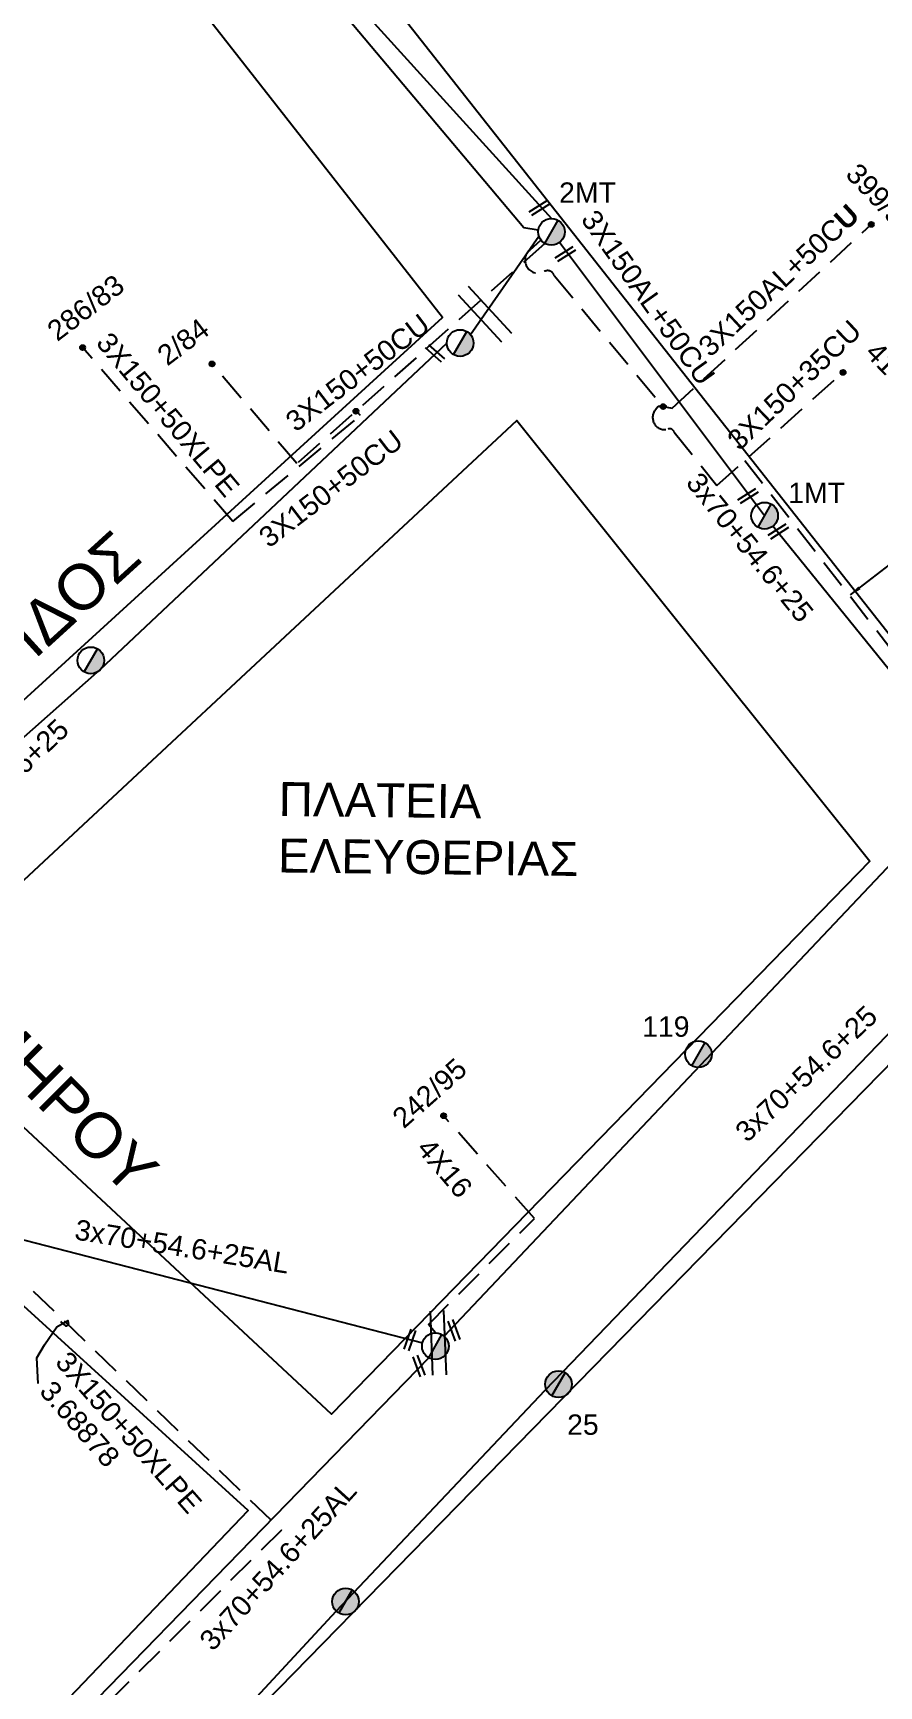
# Model space of a CAD drawing. Header units: millimetres. Extents: x -2449 to 9266, y 48 to 3905.
# Drawn here: x 7177.2 to 7252.1, y 2986.5 to 3132.8 of the extents above; entities that cross this region are included whole.
import ezdxf

# ---------------------------------------------------------------- set-up
doc = ezdxf.new("R2010")
doc.units = ezdxf.units.MM
doc.linetypes.add('DASHED', pattern=[19.05, 12.7, -6.35])
for name, color, linetype in [('Άγνωστα', 7, 'Continuous'), ('Εναέρια παροχή ΧΤ 4x16', 7, 'SYN_LINE'), ('Επιγραφές - Σχήματα', 7, 'Continuous'), ('Καλώδια ΧΤ   3x150+50CU', 7, 'DASHED'), ('Καλώδια ΧΤ   3x150AL+50CU', 7, 'DASHED'), ('Καλώδια ΧΤ   3x150AL+50XLPE', 7, 'DASHED'), ('Μηχανική τομή', 7, 'Continuous'), ('Στύλος Ξύλινος', 7, 'Continuous'), ('Στύλος Ξύλινος @ 1', 7, 'Continuous'), ('Στύλος ΦΜ', 7, 'Continuous'), ('Στύλος ΦΜ @ 1', 7, 'Continuous'), ('Συνδέσεις', 7, 'Continuous'), ('Συνεστραμμένα ΧΤ   3x70+54.6+25 AL', 7, 'SYN_LINE'), ('Τομή', 7, 'Continuous'), ('Υπόβαθρο ΔΕΗ', 7, 'Continuous'), ('Υπόγεια Καλώδια Δικτύου ΧΤ   .075', 7, 'DASHED')]:
    doc.layers.add(name, color=color, linetype=linetype)
doc.styles.add('arial', font='arial.ttf')
doc.styles.get("Standard").update_dxf_attribs({"font": 'arial.ttf'})
doc.linetypes.add('SYN_LINE', pattern='A,0.5,-0.0001,["/\\/\\/\\/",Standard,S=0.1,R=0,X=0,Y=-0.05],-0.25', length=0.7501)
doc.dimstyles.new('ISO-25', dxfattribs={"dimtxt": 2.5, "dimasz": 2.5, "dimexe": 1.25, "dimexo": 0.625, "dimtad": 1, "dimtxsty": 'Standard', "dimcen": 2.5, "dimadec": 0, "dimazin": 0, "dimtfac": 1, "dimtmove": 0, "dimatfit": 3, "dimfxl": 0, "dimarcsym": 0})

# ---------------------------------------------------------------- blocks, each defined once
blk = doc.blocks.new('ΥΠΑΡΧΩΝ ΤΣΙΜΕΝΤΕΝΙΟΣ ΣΤΥΛΟΣ')
at = {"layer": 'Στύλος ΦΜ'}
blk.add_hatch(color=7, dxfattribs=at).paths.add_polyline_path([(-1.29, -2.28, 0.574793), (2.62, 0, 0.268822), (1.3, 2.27)])
at = {"layer": 'Στύλος ΦΜ', "color": 7}
blk.add_line((-1.29, -2.28), (1.3, 2.27), dxfattribs=at)
blk.add_circle((0, 0), 2.62, dxfattribs=at)
at = {"layer": 'Στύλος ΦΜ', "flags": 4}
for tag, p in [('ΑΡΙΘΜΟΣ', (-4.68, 8.05)), ('ΤΥΠΟΣ', (-4.91, 3.03))]:
    blk.add_attdef(tag, p, '', height=4, dxfattribs=at)
blk = doc.blocks.new('ΥΠΑΡΧΩΝ ΞΥΛΙΝΟΣ ΣΤΥΛΟΣ')
at = {"layer": 'Στύλος Ξύλινος'}
h = blk.add_hatch(color=7, dxfattribs=at)
h.paths.add_polyline_path([(-2.62, 0, 0.270008), (-1.29, -2.28), (1.3, 2.27, 0.576266)])
h.paths.add_polyline_path([(-1.29, -2.28, 0.574793), (2.62, 0, 0.268822), (1.3, 2.27)])
at = {"layer": 'Στύλος Ξύλινος', "color": 7}
blk.add_line((-1.29, -2.28), (1.3, 2.27), dxfattribs=at)
blk.add_circle((0, 0), 2.62, dxfattribs=at)
at = {"layer": 'Στύλος Ξύλινος', "flags": 4}
for tag, p in [('ΑΡΙΘΜΟΣ', (-4.91, 8.6)), ('ΤΥΠΟΣ', (-4.85, 3.39))]:
    blk.add_attdef(tag, p, '', height=4, dxfattribs=at)
blk = doc.blocks.new('_ΣΥΝΔΕΣΗ')
at = {"layer": 'Συνδέσεις', "linetype": 'SYN_LINE', "ltscale": 40}
blk.add_hatch(color=256, dxfattribs=at).paths.add_polyline_path([(0.5, -0.01, 1), (-0.5, -0.01, 1)])
at = {"layer": 'Συνδέσεις'}
blk.add_circle((0, -0.01), 0.5, dxfattribs=at)
blk = doc.blocks.new('ΤΟΜΗ')
at = {"layer": 'Τομή', "ltscale": 40}
for p, q in [((-5.68, 0), (5.68, 0)), ((5.68, -2.33), (-5.68, -2.33))]:
    blk.add_line(p, q, dxfattribs=at)
blk = doc.blocks.new('ΜΗΧΑΝΙΚΗ ΤΟΜΗ')
at = {"layer": 'Μηχανική τομή', "ltscale": 40}
for p, q in [((-1.89, 0.78), (1.89, 0.78)), ((1.89, 0), (-1.89, 0))]:
    blk.add_line(p, q, dxfattribs=at)

msp = doc.modelspace()

# ---------------------------------------------------------------- linework, layer by layer
at = {"layer": 'Άγνωστα', "color": 151, "linetype": 'DASHED', "ltscale": 0.2}
for p, q in [((7206.2, 3098.94), (7205.8, 3099.33)), ((7194.91, 3089.57), (7206.2, 3098.94))]:
    msp.add_line(p, q, dxfattribs=at)
at = {"layer": 'Άγνωστα', "color": 62, "linetype": 'SYN_LINE', "ltscale": 10}
msp.add_lwpolyline([(7222, 3114.79), (7215.95, 3106.08)], dxfattribs=at)
at = {"layer": 'Άγνωστα', "color": 151, "linetype": 'DASHED', "ltscale": 0.2}
msp.add_lwpolyline([(7232.99, 3099.73), (7232.56, 3099.73), (7232.32, 3099.46, 0.756571), (7233.44, 3097.75, -0.413606), (7233.97, 3097.48), (7237.74, 3092.74)], format="xyb", dxfattribs=at)
at = {"layer": 'Εναέρια παροχή ΧΤ 4x16', "color": 85, "linetype": 'DASHED', "ltscale": 0.2}
msp.add_lwpolyline([(7212.83, 3017.77), (7212.21, 3018.52), (7221.59, 3027.89), (7213.56, 3036.99)], dxfattribs=at)
at = {"layer": 'Επιγραφές - Σχήματα', "linetype": 'Continuous', "ltscale": 0.2}
msp.add_lwpolyline([(7177.69, 3013.3), (7177.55, 3015.57), (7178.24, 3016.73), (7179.34, 3018.31), (7180.3, 3018.86), (7180.36, 3018.51), (7180.16, 3018.38), (7179.68, 3018.79)], dxfattribs=at)
at = {"layer": 'Καλώδια ΧΤ   3x150+50CU', "color": 151, "linetype": 'DASHED', "ltscale": 0.2}
msp.add_lwpolyline([(7222.52, 3114.17), (7200.58, 3094.69), (7193.07, 3103.5)], dxfattribs=at)
at = {"layer": 'Καλώδια ΧΤ   3x150AL+50CU', "color": 151, "linetype": 'DASHED', "ltscale": 0.2}
msp.add_lwpolyline([(7232.99, 3099.73), (7233.8, 3099.61), (7251.41, 3115.85)], dxfattribs=at)
msp.add_lwpolyline([(7222.17, 3114.47), (7221.15, 3113.56, 0.891344), (7222.47, 3111.69, -0.488857), (7223.36, 3111.3), (7232.99, 3099.73)], format="xyb", dxfattribs=at)
at = {"layer": 'Καλώδια ΧΤ   3x150AL+50XLPE', "color": 27, "linetype": 'DASHED', "ltscale": 0.2}
for p, q in [((7174.49, 3024.12), (7199.21, 3000.33)), ((7199.21, 3000.33), (7179.97, 2981.2))]:
    msp.add_line(p, q, dxfattribs=at)
at = {"layer": 'Καλώδια ΧΤ   3x150AL+50XLPE', "color": 151, "linetype": 'DASHED', "ltscale": 0.2}
msp.add_lwpolyline([(7194.91, 3089.57), (7181.61, 3104.95)], dxfattribs=at)
at = {"layer": 'Συνεστραμμένα ΧΤ   3x70+54.6+25 AL', "color": 151, "linetype": 'SYN_LINE', "ltscale": 20}
for p, q in [((7241.97, 3090.08), (7223.81, 3114.25)), ((7259.08, 3068.88), (7242.71, 3089.16))]:
    msp.add_line(p, q, dxfattribs=at)
at = {"layer": 'Συνεστραμμένα ΧΤ   3x70+54.6+25 AL', "color": 62, "ltscale": 20}
msp.add_line((7213.61, 3017.48), (7261.02, 3067.6), dxfattribs=at)
at = {"layer": 'Συνεστραμμένα ΧΤ   3x70+54.6+25 AL', "color": 151, "ltscale": 20}
for p, q in [((7174.8, 3026.41), (7211.69, 3016.89)), ((7212.25, 3015.57), (7178.05, 2980.41))]:
    msp.add_line(p, q, dxfattribs=at)
at = {"layer": 'Συνεστραμμένα ΧΤ   3x70+54.6+25 AL', "color": 62, "linetype": 'SYN_LINE', "ltscale": 20}
for points in [[(7198.72, 3143.27), (7223.1, 3116.37)], [(7198.83, 3143.27), (7198.83, 3141.53), (7220.66, 3115.59), (7221.94, 3115.38)]]:
    msp.add_lwpolyline(points, dxfattribs=at)
at = {"layer": 'Συνεστραμμένα ΧΤ   3x70+54.6+25 AL', "color": 6, "linetype": 'SYN_LINE', "ltscale": 20}
msp.add_lwpolyline([(7213.84, 3105.36), (7183.15, 3076.43), (7157.96, 3054.18)], dxfattribs=at)
at = {"layer": 'Συνεστραμμένα ΧΤ   3x70+54.6+25 AL', "color": 7, "linetype": 'SYN_LINE', "ltscale": 20}
msp.add_lwpolyline([(7184.42, 2971.96), (7204.05, 2993.16), (7222.56, 3012.71), (7253.53, 3044.87), (7294.33, 3086.68), (7294.33, 3086.69)], dxfattribs=at)
at = {"layer": 'Υπόβαθρο ΔΕΗ'}
for points in [[(7044.95, 3149.46), (7072.24, 3132.64), (7155.92, 3055.09), (7213.45, 3107.63), (7189.05, 3138.81), (7168.14, 3163.92), (7118.82, 3225.72), (7097.91, 3250.11, 0.459927), (7092.17, 3250.11), (7053.09, 3219.72), (7049.01, 3215.37), (7042.63, 3208.86)], [(7330.2, 3085.63), (7312.27, 3102.06), (7208.09, 2995.62), (7195.06, 2982.31), (7227.23, 2949.24), (7253.35, 2975.72), (7271.03, 2995.09), (7291.3, 3014.65), (7316.04, 3040.17), (7334.83, 3059.17, -0.242772), (7330.2, 3085.63, -4.425587)]]:
    msp.add_lwpolyline(points, format="xyb", dxfattribs=at)
for points in [[(7185.81, 3164.83), (7216.19, 3196.7), (7300.96, 3110.85), (7260.46, 3070.09), (7185.81, 3164.83)], [(7164.65, 3046.88), (7220.04, 3098.49), (7251.29, 3059.51), (7203.65, 3010.57), (7164.65, 3046.88)], [(7174.09, 2978.89), (7196.25, 3002.06), (7127.08, 3065.02), (7116.76, 3060.04), (7105.88, 3042.36), (7174.09, 2978.89)]]:
    msp.add_lwpolyline(points, dxfattribs=at)
at = {"layer": 'Υπόγεια Καλώδια Δικτύου ΧΤ   .075', "color": 151, "linetype": 'DASHED', "ltscale": 0.2}
msp.add_lwpolyline([(7240.22, 3094.97), (7259.04, 3070.69), (7259.38, 3070.77, -0.384509), (7263, 3068.66, 0.729341), (7263.35, 3068.66), (7279.5, 3083.57, -0.22376), (7280.36, 3083.85, 0.564844), (7282.76, 3086.83, -0.450905), (7283.21, 3087.67), (7309.17, 3114.05, -0.27706), (7310.01, 3114.26, 0.557057), (7314.61, 3118.37, -0.26883), (7314.88, 3119.1), (7329.82, 3133.4), (7322.42, 3141.01)], format="xyb", dxfattribs=at)
msp.add_lwpolyline([(7237.74, 3092.74), (7248.9, 3102.77)], dxfattribs=at)

# ---------------------------------------------------------------- block references
at = {"layer": 'Μηχανική τομή'}
for p, xscale, yscale, zscale, rotation in [((7221.92, 3117.47), 0.5000000000000075, 0.5000000000000075, 0.5000000000000075, 212.1434525129497), ((7224.24, 3113.41), 0.5000000000000075, 0.5000000000000075, 0.5000000000000075, 212.1434525129497), ((7212.93, 3104.59), 0.5000000000000245, 0.5000000000000245, 0.5000000000000245, 138.6499093330125), ((7240.39, 3091.99), 0.5000000000000075, 0.5000000000000075, 0.5000000000000075, 212.1434525129497), ((7243.09, 3088.85), 0.5000000000000075, 0.5000000000000075, 0.5000000000000075, 212.1434525129497), ((7214.66, 3018.07), 0.5000000000000034, 0.5000000000000034, 0.5000000000000034, 110.1155379365395), ((7210.75, 3017.09), 0.5000000000000123, 0.5000000000000123, 0.5000000000000123, 70.83135008482601), ((7211.56, 3014.91), 0.5000000000000034, 0.5000000000000034, 0.5000000000000034, 110.1155379365395)]:
    msp.add_blockref('ΜΗΧΑΝΙΚΗ ΤΟΜΗ', p, dxfattribs=dict(at, xscale=xscale, yscale=yscale, zscale=zscale, rotation=rotation))
at = {"layer": 'Στύλος Ξύλινος @ 1', "ltscale": 40}
ref = msp.add_blockref('ΥΠΑΡΧΩΝ ΞΥΛΙΝΟΣ ΣΤΥΛΟΣ', (7223.73, 3013.23), dxfattribs=dict(at, xscale=0.4499999999998181, yscale=0.4499999999998181, zscale=0.4499999999998181))
ref.add_attrib('ΤΥΠΟΣ', '25', (7224.49, 3008.76), dxfattribs={"layer": 'Στύλος Ξύλινος', "height": 1.8, "flags": 4})
at = {"layer": 'Στύλος Ξύλινος @ 1', "ltscale": 40, "xscale": 0.4499999999998181, "yscale": 0.4499999999998181, "zscale": 0.4499999999998181}
msp.add_blockref('ΥΠΑΡΧΩΝ ΞΥΛΙΝΟΣ ΣΤΥΛΟΣ', (7204.88, 2994), dxfattribs=at)
at = {"layer": 'Στύλος ΦΜ @ 1', "ltscale": 40}
ref = msp.add_blockref('ΥΠΑΡΧΩΝ ΤΣΙΜΕΝΤΕΝΙΟΣ ΣΤΥΛΟΣ', (7223.1, 3115.2), dxfattribs=dict(at, xscale=0.4499999999998181, yscale=0.4499999999998181, zscale=0.4499999999998181))
ref.add_attrib('ΤΥΠΟΣ', '2ΜΤ', (7223.78, 3117.77), dxfattribs={"layer": 'Στύλος ΦΜ', "height": 1.8, "flags": 4})
at = {"layer": 'Στύλος ΦΜ @ 1', "ltscale": 40, "xscale": 0.4499999999998181, "yscale": 0.4499999999998181, "zscale": 0.4499999999998181}
for p in [(7215.02, 3105.36), (7182.34, 3077.28), (7212.83, 3016.6)]:
    msp.add_blockref('ΥΠΑΡΧΩΝ ΤΣΙΜΕΝΤΕΝΙΟΣ ΣΤΥΛΟΣ', p, dxfattribs=at)
at = {"layer": 'Στύλος ΦΜ @ 1', "ltscale": 40}
ref = msp.add_blockref('ΥΠΑΡΧΩΝ ΤΣΙΜΕΝΤΕΝΙΟΣ ΣΤΥΛΟΣ', (7241.97, 3090.08), dxfattribs=dict(at, xscale=0.4499999999998181, yscale=0.4499999999998181, zscale=0.4499999999998181))
ref.add_attrib('ΤΥΠΟΣ', '1ΜΤ', (7244.05, 3091.2), dxfattribs={"layer": 'Στύλος ΦΜ', "height": 1.8, "flags": 4})
ref = msp.add_blockref('ΥΠΑΡΧΩΝ ΤΣΙΜΕΝΤΕΝΙΟΣ ΣΤΥΛΟΣ', (7236.11, 3042.44), dxfattribs=dict(at, xscale=0.4499999999998181, yscale=0.4499999999998181, zscale=0.4499999999998181))
ref.add_attrib('ΤΥΠΟΣ', '119', (7231.13, 3043.98), dxfattribs={"layer": 'Στύλος ΦΜ', "height": 1.8, "flags": 4})
at = {"layer": 'Συνδέσεις', "xscale": 0.4500000000000455, "yscale": 0.4500000000000455, "zscale": 0.4500000000000455}
for p in [(7251.41, 3115.86), (7181.61, 3104.96), (7193.07, 3103.51), (7248.91, 3102.77), (7205.8, 3099.33), (7232.99, 3099.74), (7213.56, 3036.99)]:
    msp.add_blockref('_ΣΥΝΔΕΣΗ', p, dxfattribs=at)
at = {"layer": 'Τομή'}
for p, xscale, yscale, zscale, rotation in [((7216.8, 3107.52), 0.5000000000000074, 0.5000000000000074, 0.5000000000000074, 132.7188492757666), ((7213.67, 3016.91), 0.5000000000000315, 0.5000000000000315, 0.5000000000000315, 272.3365370078731)]:
    msp.add_blockref('ΤΟΜΗ', p, dxfattribs=dict(at, xscale=xscale, yscale=yscale, zscale=zscale, rotation=rotation))

# ---------------------------------------------------------------- texts
at = {"layer": 'Εναέρια παροχή ΧΤ 4x16', "ltscale": 40, "insert": (7212.46, 3035.19), "char_height": 1.8, "width": 69.1904, "attachment_point": 1, "rotation": 310.2986, "style": 'arial'}
msp.add_mtext('\\A1;4X16', dxfattribs=at)
at = {"layer": 'Επιγραφές - Σχήματα', "linetype": 'SYN_LINE', "ltscale": 20, "char_height": 1.8, "width": 69.1904, "attachment_point": 1, "style": 'arial'}
for s, insert, rotation in [('\\A1;399/96', (7250.33, 3121.44), 313.8352), ('286/83', (7178.28, 3106.87), 37.4321), ('2/84', (7188.02, 3104.7), 37.4321), ('\\A1;410/91', (7252.07, 3105.65), 313.8352), ('242/95', (7208.84, 3037.12), 41.6909), ('3.68878', (7179.05, 3013.73), 311.3311)]:
    msp.add_mtext(s, dxfattribs=dict(at, insert=insert, rotation=rotation))
at = {"layer": 'Επιγραφές - Σχήματα', "width": 157.7424, "attachment_point": 1}
for s, insert, char_height, rotation in [('ΘΕΤΙΔΟΣ', (7166.16, 3072.53), 4, 42.2957), ('ΠΛΑΤΕΙΑ\\PΕΛΕΥΘΕΡΙΑΣ', (7198.99, 3066.52), 3, 359.3183), ('ΟΜΗΡΟΥ', (7171.06, 3050.08), 4, 314.8821)]:
    msp.add_mtext(s, dxfattribs=dict(at, insert=insert, char_height=char_height, rotation=rotation))
at = {"layer": 'Καλώδια ΧΤ   3x150+50CU', "ltscale": 40, "char_height": 1.8, "width": 69.1904, "attachment_point": 1, "rotation": 37.4321, "style": 'arial'}
for insert in [(7199.38, 3098.85), (7197.01, 3088.59)]:
    msp.add_mtext('3X150+50CU', dxfattribs=dict(at, insert=insert))
at = {"layer": 'Καλώδια ΧΤ   3x150AL+50CU', "ltscale": 0.2, "char_height": 1.8, "width": 69.1904, "attachment_point": 1, "style": 'arial'}
for s, insert, rotation in [('3X150AL+50CU', (7227.11, 3117.34), 305.5104), ('3X150AL+50C{\\fArial|b1|i0|c161|p34;U}', (7235.93, 3105.35), 42.9942)]:
    msp.add_mtext(s, dxfattribs=dict(at, insert=insert, rotation=rotation))
at = {"layer": 'Καλώδια ΧΤ   3x150AL+50XLPE', "linetype": 'SYN_LINE', "ltscale": 20, "char_height": 1.8, "width": 69.1904, "attachment_point": 1, "style": 'arial'}
for insert, rotation in [((7184.1, 3106.49), 309.9531), ((7180.45, 3016.31), 311.3311)]:
    msp.add_mtext('3X150+50XLPE', dxfattribs=dict(at, insert=insert, rotation=rotation))
at = {"layer": 'Συνεστραμμένα ΧΤ   3x70+54.6+25 AL', "style": 'arial'}
for rotation, p in [(350.8405, (7180.82, 3026.06)), (47.7733, (7193.13, 2989.52))]:
    msp.add_text('3x70+54.6+25AL', height=1.8, rotation=rotation, dxfattribs=at).set_placement(p)
at = {"layer": 'Συνεστραμμένα ΧΤ   3x70+54.6+25 AL', "linetype": 'SYN_LINE', "ltscale": 20, "char_height": 1.8, "width": 69.1904, "attachment_point": 1, "style": 'arial'}
for insert, rotation in [((7236.32, 3094.1), 309.005), ((7167.63, 3061.22), 43.4089), ((7239.19, 3035.85), 43.4089)]:
    msp.add_mtext('3x70+54.6+25', dxfattribs=dict(at, insert=insert, rotation=rotation))
at = {"layer": 'Υπόγεια Καλώδια Δικτύου ΧΤ   .075', "linetype": 'DASHED', "ltscale": 0.1, "insert": (7238.49, 3097.05), "char_height": 1.8, "width": 69.1904, "attachment_point": 1, "rotation": 43.8035, "style": 'arial'}
msp.add_mtext('3X150+35CU', dxfattribs=at)

# ---------------------------------------------------------------- leaders
at = {"layer": 'Επιγραφές - Σχήματα', "ltscale": 40}
msp.add_leader([(7249.57, 3083.08), (7253.4, 3086.04)], dimstyle='ISO-25', override={"dimasz": 1, "dimtad": 0}, dxfattribs=at)

doc.saveas('drawing.dxf')
